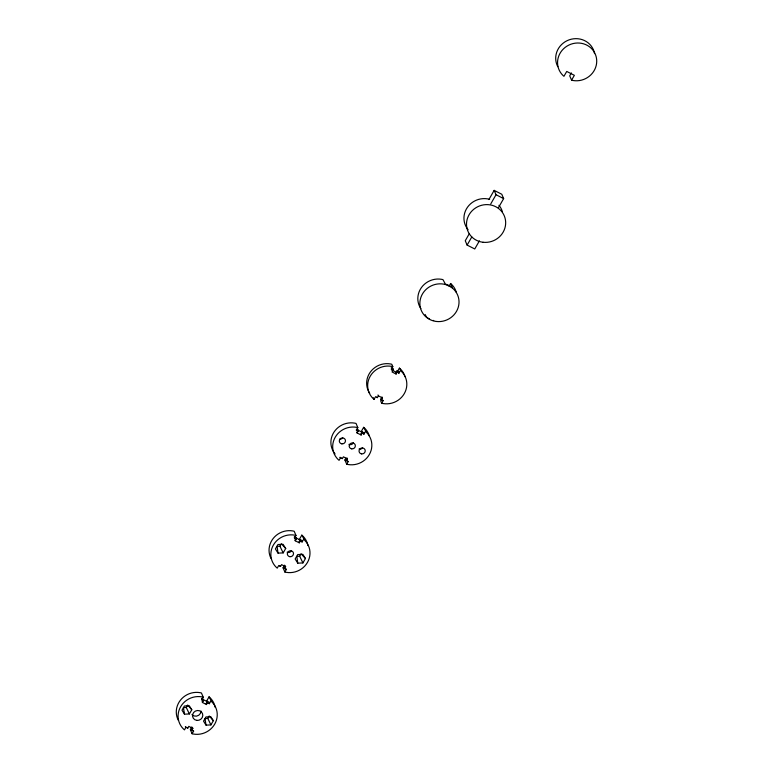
<?xml version="1.0" encoding="UTF-8"?>
<svg xmlns="http://www.w3.org/2000/svg" width="773" height="773" viewBox="0 0 773 773"><rect width="100%" height="100%" fill="white"/><g stroke="black" fill="none" stroke-linecap="round" stroke-linejoin="round"><path stroke-width="1.16" d="M189.375 713.952L186.274 707.488L187.665 705.053L191.791 709.759L189.375 713.952L184.486 714.175L181.993 710.203L184.399 706.01L189.298 705.788L191.791 709.759M283.169 552.898L279.932 546.221L281.333 543.786L285.71 548.482L283.169 552.898L278.019 553.13L275.401 548.946L277.932 544.53L283.082 544.298L285.71 548.482M207.541 702.783L209.328 703.701L209.251 702.27L207.454 701.353L206.526 704.551L202.487 702.502L203.502 700.734L201.705 699.816L203.222 697.169L201.424 692.975L200.13 692.676A19.74 18.736 -23.2 0 0 180.409 700.222A19.74 18.736 -23.2 0 0 178.379 720.407M300.301 541.061L302.098 541.97L302.011 540.54L300.224 539.631L299.286 542.83L295.247 540.771L296.262 539.003L294.465 538.095L295.991 535.447L294.184 531.244L292.89 530.954A19.74 18.736 -23.2 0 0 273.169 538.501A19.74 18.736 -23.2 0 0 271.139 558.676M335.047 453.915A19.74 18.736 -23.2 0 1 333.907 432.242A19.74 18.736 -23.2 0 1 354.739 423.14L356.034 423.43L357.831 427.633L356.314 430.281L358.102 431.189L357.087 432.957L361.126 435.015L362.064 431.817L363.861 432.725L363.938 434.155L362.141 433.247M397.119 372.267L398.916 373.175L398.829 371.755L397.042 370.837L396.105 374.035L392.066 371.977L393.08 370.219L391.283 369.301L392.81 366.653L391.515 366.354A19.74 18.736 -23.2 0 0 370.19 376.267A19.74 18.736 -23.2 0 0 373.079 398.491L374.055 399.351L375.572 396.694L377.369 397.612L378.384 395.844L377.997 394.945M469.356 233.61L465.259 240.751L467.124 245.099L474.757 248.974L479.434 240.818M488.894 199.55L494.16 190.371L501.783 194.255L503.648 198.603L498.382 207.773M392.124 370.315L393.003 368.789L391.206 367.871M203.222 697.169L201.927 696.869A19.74 18.736 -23.2 0 0 180.611 706.783A19.74 18.736 -23.2 0 0 183.491 729.007L184.467 729.867L185.993 727.219L185.298 726.842L187.781 728.127L188.796 726.359L192.835 728.417L191.82 730.176L191.134 729.809L192.448 727.509L192.835 728.417M295.991 535.447L294.687 535.148A19.74 18.736 -23.2 0 0 273.371 545.062A19.74 18.736 -23.2 0 0 276.261 567.285L277.236 568.145L278.753 565.488L280.551 566.406L281.565 564.638L285.604 566.686L284.59 568.455L283.894 568.087L284.773 566.551M357.831 427.633L356.537 427.334A19.74 18.736 -23.2 0 0 335.211 437.247A19.74 18.736 -23.2 0 0 338.101 459.471L339.076 460.322L340.593 457.674L339.907 457.307L342.391 458.592L343.405 456.824L347.444 458.872L346.43 460.64L345.744 460.273L347.058 457.974L347.444 458.872M467.124 245.099L471.81 236.934M490.758 203.898L496.024 194.719L494.16 190.371M191.82 726.891L190.303 729.548L192.1 733.741L193.395 734.041A19.74 18.736 -23.2 0 0 214.71 724.127A19.74 18.736 -23.2 0 0 211.831 701.903L209.058 696.85L206.517 701.266L207.464 703.469M300.224 541.738L299.286 539.544L301.818 535.129L304.591 540.182A19.74 18.736 -23.2 0 1 307.48 562.396A19.74 18.736 -23.2 0 1 286.155 572.32L284.86 572.02L283.063 567.826L284.58 565.169M356.363 429.305L361.126 431.73L363.658 427.314L366.431 432.368A19.74 18.736 -23.2 0 1 369.32 454.582A19.74 18.736 -23.2 0 1 348.005 464.505L346.7 464.206L344.903 460.003L345.918 458.244M207.454 701.353L206.14 703.652L206.526 704.551M300.224 539.631L298.9 541.931L299.286 542.83M362.064 431.817L360.74 434.117L361.126 435.015M381.408 399.66L380.712 399.293L382.036 396.993L382.422 397.892L380.654 400.829L381.678 403.226L382.973 403.525A19.74 18.736 -23.2 0 0 404.298 393.612A19.74 18.736 -23.2 0 0 401.409 371.388L399.409 368.132L397.38 371.668M397.042 370.837L395.718 373.137L396.105 374.035M192.1 733.741L193.617 731.094L192.931 730.727M209.328 703.701L210.855 701.043M284.86 572.02L286.387 569.372L285.691 568.996M302.098 541.97L303.615 539.322M346.7 464.206L348.227 461.549L347.531 461.181M363.938 434.155L365.455 431.508M381.678 403.226L383.205 400.578L382.509 400.211M398.916 373.175L400.433 370.528M456.263 292.175A19.74 18.736 -23.2 0 0 451.567 284.367L450.591 283.507L449.065 286.165L449.76 286.532M571.382 72.913L569.711 75.831L571.576 80.179L572.87 80.479A19.74 18.736 -23.2 0 0 596.611 59.154A19.74 18.736 -23.2 0 0 568.889 45.066A19.74 18.736 -23.2 0 0 562.966 75.445L563.942 76.305L566.735 71.445L574.358 75.319L571.576 80.179M302.919 562.937L299.682 556.26L301.074 553.826L305.451 558.512L302.919 562.937L297.76 563.169L295.141 558.985L297.682 554.57L302.832 554.328L305.451 558.512M210.923 724.91L207.811 718.436L209.212 716.001L213.329 720.707L210.923 724.91L206.024 725.132L203.531 721.151L205.947 716.958L210.836 716.735L213.329 720.707M279.932 546.221L277.101 546.347L278.019 553.13M299.682 556.26L296.851 556.386L297.76 563.169M186.274 707.488L183.443 707.614L184.486 714.175M207.811 718.436L204.98 718.561L206.024 725.132M433.141 320.428L433.701 320.553M344.903 460.003L346.198 460.302M283.063 567.826L284.358 568.116M496.024 194.719L503.648 198.603M392.104 370.122L396.878 372.547M378.384 395.844L382.422 397.892M380.712 399.293L383.205 400.578M345.744 460.273L348.227 461.549M294.513 537.119L299.286 539.544M283.894 568.087L286.387 569.372M201.753 698.84L206.517 701.266M191.134 729.809L193.617 731.094M447.277 285.247L447.963 285.614M376.673 397.245L377.369 397.612M341.705 458.215L342.391 458.592M279.855 566.039L280.551 566.406M187.095 727.76L187.781 728.127M399.409 368.132L400.385 368.992A19.74 18.736 -23.2 0 1 405.081 376.799M363.658 427.314L364.634 428.165A19.74 18.736 -23.2 0 1 369.339 435.972M301.818 535.129L302.794 535.979A19.74 18.736 -23.2 0 1 307.915 545.583M209.058 696.85L210.034 697.71A19.74 18.736 -23.2 0 1 215.155 707.305M450.591 283.507L452.447 287.856L452.031 287.488A19.74 18.736 -23.2 0 0 445.383 284.106L442.958 279.633L441.663 279.333A19.74 18.736 -23.2 0 0 421.372 287.653A19.74 18.736 -23.2 0 0 420.86 308.64M425.14 314.505L426.483 317.046A19.74 18.736 -23.2 0 0 429.624 319.056M392.81 366.653L391.776 364.257L390.481 363.957A19.74 18.736 -23.2 0 0 370.19 372.267A19.74 18.736 -23.2 0 0 369.687 393.264M373.369 397.747L374.055 399.351M356.711 432.059L357.087 432.957M294.861 539.873L295.247 540.771M285.218 565.788L285.604 566.686M202.101 701.604L202.487 702.502M393.003 368.789L393.08 370.219M358.025 429.759L358.102 431.189M296.262 539.003L296.185 537.583L294.387 536.665L294.465 538.095M203.502 700.734L203.415 699.304L201.618 698.386L201.705 699.816M201.019 711.025A5.198 4.928 -23.2 0 1 191.946 714.629M291.315 550.907A3.121 2.957 -23.2 0 1 287.102 552.183M353.387 442.61A3.121 2.957 -23.2 0 1 348.952 444.369M362.469 447.944A3.121 2.957 -23.2 0 1 359.059 448.987M342.729 437.914A3.121 2.957 -23.2 0 1 339.83 439.064M498.952 205.309A19.74 18.736 -23.2 0 1 502.392 211.754M468.1 229.697A19.74 18.736 -23.2 0 1 467.501 207.232A19.74 18.736 -23.2 0 1 489.647 199.337M557.797 66.691A19.74 18.736 -23.2 0 1 569.112 39.848A19.74 18.736 -23.2 0 1 594.563 53.588M196.815 720.388A5.198 4.928 -23.2 0 0 202.487 713.537A5.198 4.928 -23.2 0 0 193.685 712.445A5.198 4.928 -23.2 0 0 196.815 720.388M289.914 556.695A3.121 2.957 -23.2 0 0 293.325 552.579A3.121 2.957 -23.2 0 0 288.039 551.922A3.121 2.957 -23.2 0 0 289.914 556.695M361.629 453.896A3.121 2.957 -23.2 0 0 365.04 449.78A3.121 2.957 -23.2 0 0 359.754 449.123A3.121 2.957 -23.2 0 0 361.629 453.896M351.763 448.871A3.121 2.957 -23.2 0 0 355.165 444.765A3.121 2.957 -23.2 0 0 349.879 444.108A3.121 2.957 -23.2 0 0 351.763 448.871M341.888 443.857A3.121 2.957 -23.2 0 0 345.289 439.75A3.121 2.957 -23.2 0 0 340.004 439.093A3.121 2.957 -23.2 0 0 341.888 443.857M436.445 321.481A19.74 18.736 -23.2 0 0 457.713 295.238A19.74 18.736 -23.2 0 0 424.193 291.431A19.74 18.736 -23.2 0 0 436.445 321.481M483.086 242.268A19.74 18.736 -23.2 0 0 504.354 216.015A19.74 18.736 -23.2 0 0 470.834 212.208A19.74 18.736 -23.2 0 0 483.086 242.268"/></g></svg>
